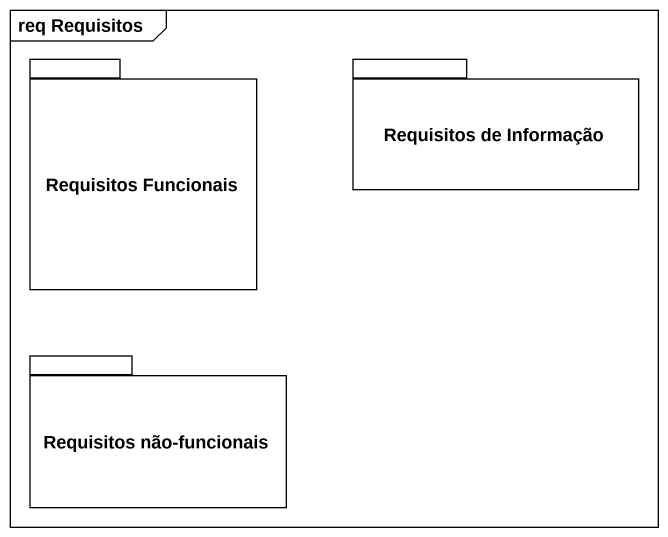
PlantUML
@startuml
mainframe req Requisitos
package "Requisitos Funcionais" as Requisitos_Funcionais {
}
package "Requisitos de Informação" as Requisitos_de_Informação {
}
package "Requisitos não-funcionais" as Requisitos_não_funcionais {
}
@enduml
